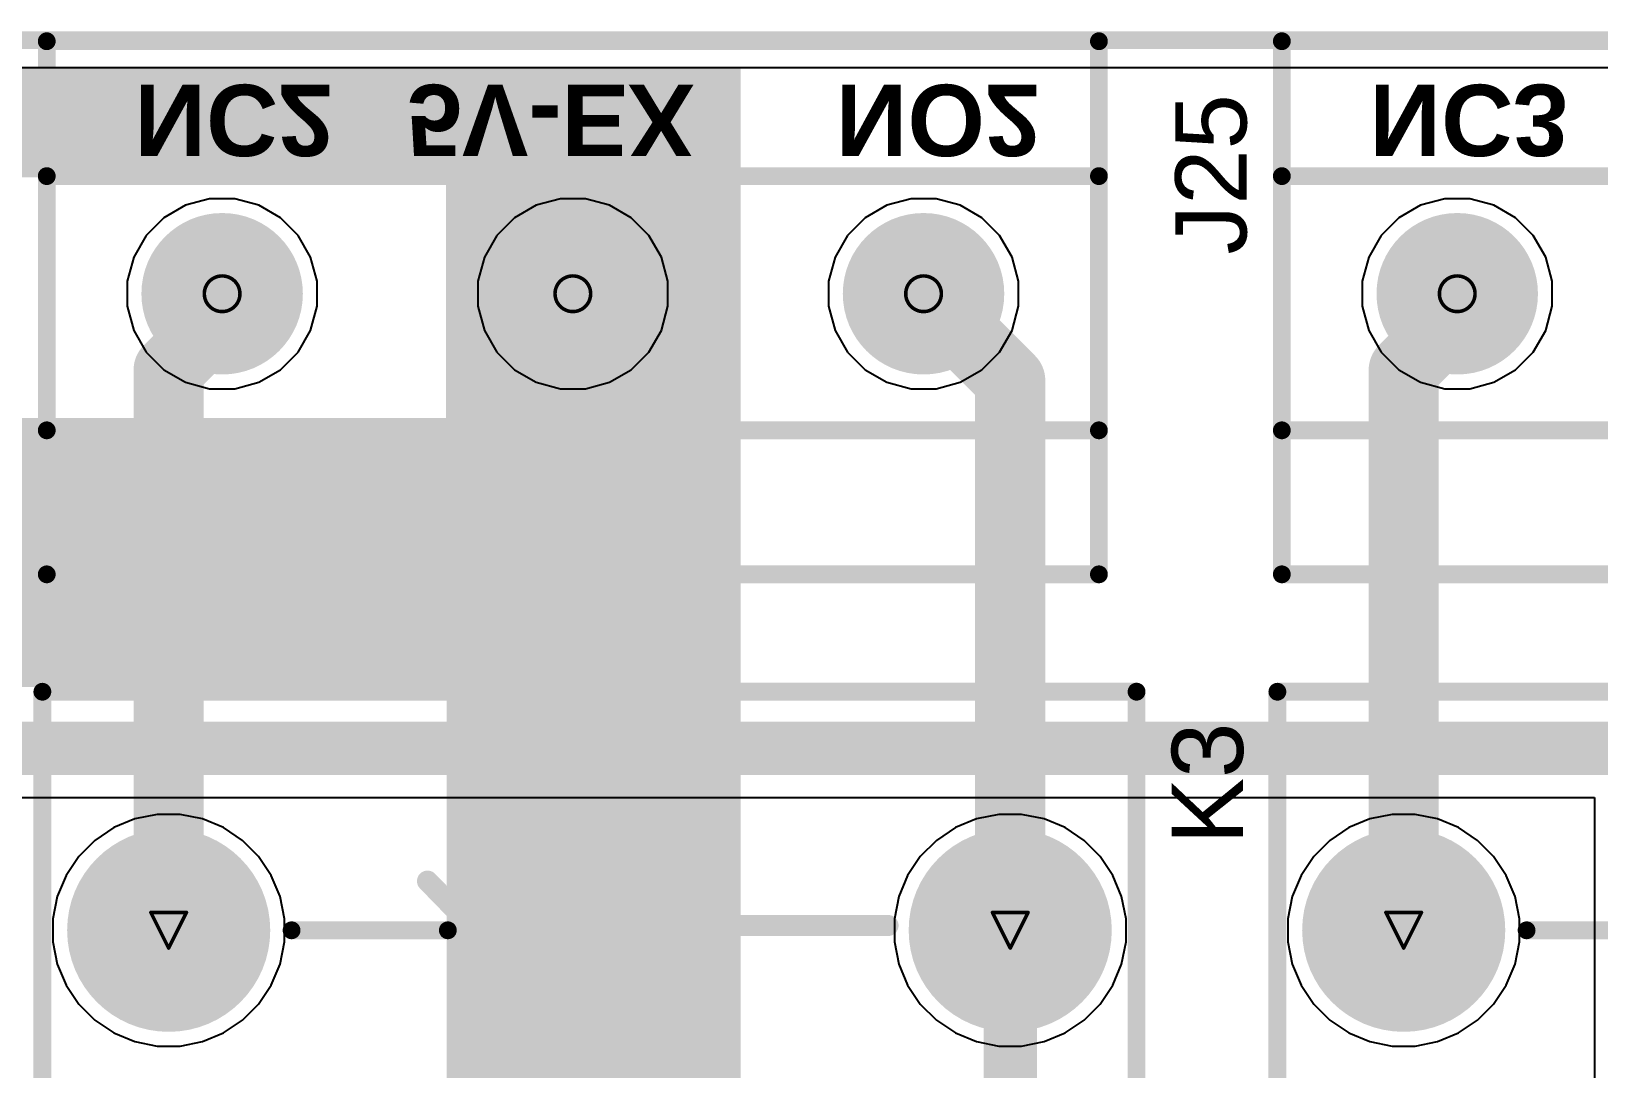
# Model space of a CAD drawing. Header units: inches. Extents: x -7 to 5163, y -3 to 5149.
# Drawn here: x 39.93 to 62.27, y 175.99 to 190.78 of the extents above; entities that cross this region are included whole.
import ezdxf

# ---------------------------------------------------------------- set-up
doc = ezdxf.new("R2010")
doc.units = ezdxf.units.IN
for name, color, linetype in [('Board Outline', 216, 'Continuous'), ('Bottom Layer', 5, 'Continuous'), ('Bottom Overlay', 54, 'Continuous'), ('Bottom Solder', 6, 'Continuous'), ('Drill Drawing', 1, 'Continuous'), ('GND', 76, 'Continuous'), ('Multi-Layer', 9, 'Continuous'), ('Pad Holes', 156, 'Continuous'), ('PWR', 16, 'Continuous'), ('Top Layer', 1, 'Continuous'), ('Top Overlay', 2, 'Continuous'), ('Top Solder', 216, 'Continuous')]:
    doc.layers.add(name, color=color, linetype=linetype)
doc.styles.add('Arial', font='', dxfattribs={"height": 0.2})
doc.styles.add('Arial_Bold', font='', dxfattribs={"height": 0.2})
doc.styles.get('Arial').set_extended_font_data('Arial')
doc.styles.get('Arial_Bold').set_extended_font_data('Arial', bold=True)

# ---------------------------------------------------------------- blocks, each defined once
blk = doc.blocks.new('SRD_05VDC_SL_C_18')
at = {"layer": 'Bottom Layer'}
h = blk.add_hatch(color=5, dxfattribs=at)
edge = h.paths.add_edge_path()
edge.add_arc((-5.1, 6), 1.397, 0, 360)
h = blk.add_hatch(color=5, dxfattribs=at)
edge = h.paths.add_edge_path()
edge.add_arc((7.1, 5.999), 1.397, 0, 360)
h = blk.add_hatch(color=5, dxfattribs=at)
edge = h.paths.add_edge_path()
edge.add_arc((-7.1, 0), 1.397, 0, 360)
h = blk.add_hatch(color=5, dxfattribs=at)
edge = h.paths.add_edge_path()
edge.add_arc((-5.1, -6), 1.397, 0, 360)
h = blk.add_hatch(color=5, dxfattribs=at)
edge = h.paths.add_edge_path()
edge.add_arc((7.1, -5.999), 1.397, 0, 360)
at = {"layer": 'Bottom Solder'}
h = blk.add_hatch(color=6, dxfattribs=at)
edge = h.paths.add_edge_path()
edge.add_arc((-5.1, 6), 1.448, 0, 360)
h = blk.add_hatch(color=6, dxfattribs=at)
edge = h.paths.add_edge_path()
edge.add_arc((7.1, 5.999), 1.448, 0, 360)
h = blk.add_hatch(color=6, dxfattribs=at)
edge = h.paths.add_edge_path()
edge.add_arc((-7.1, 0), 1.448, 0, 360)
h = blk.add_hatch(color=6, dxfattribs=at)
edge = h.paths.add_edge_path()
edge.add_arc((-5.1, -6), 1.448, 0, 360)
h = blk.add_hatch(color=6, dxfattribs=at)
edge = h.paths.add_edge_path()
edge.add_arc((7.1, -5.999), 1.448, 0, 360)
at = {"layer": 'GND'}
h = blk.add_hatch(color=76, dxfattribs=at)
edge = h.paths.add_edge_path()
edge.add_arc((-5.1, 6), 1.397, 0, 360)
h = blk.add_hatch(color=76, dxfattribs=at)
edge = h.paths.add_edge_path()
edge.add_arc((7.1, 5.999), 1.397, 0, 360)
h = blk.add_hatch(color=76, dxfattribs=at)
edge = h.paths.add_edge_path()
edge.add_arc((-7.1, 0), 1.397, 0, 360)
h = blk.add_hatch(color=76, dxfattribs=at)
edge = h.paths.add_edge_path()
edge.add_arc((-5.1, -6), 1.397, 0, 360)
h = blk.add_hatch(color=76, dxfattribs=at)
edge = h.paths.add_edge_path()
edge.add_arc((7.1, -5.999), 1.397, 0, 360)
at = {"layer": 'Multi-Layer'}
h = blk.add_hatch(color=9, dxfattribs=at)
edge = h.paths.add_edge_path()
edge.add_arc((-5.1, 6), 1.397, 0, 360)
h = blk.add_hatch(color=9, dxfattribs=at)
edge = h.paths.add_edge_path()
edge.add_arc((7.1, 5.999), 1.397, 0, 360)
h = blk.add_hatch(color=9, dxfattribs=at)
edge = h.paths.add_edge_path()
edge.add_arc((-7.1, 0), 1.397, 0, 360)
h = blk.add_hatch(color=9, dxfattribs=at)
edge = h.paths.add_edge_path()
edge.add_arc((-5.1, -6), 1.397, 0, 360)
h = blk.add_hatch(color=9, dxfattribs=at)
edge = h.paths.add_edge_path()
edge.add_arc((7.1, -5.999), 1.397, 0, 360)
at = {"layer": 'Pad Holes'}
h = blk.add_hatch(color=7, dxfattribs=at)
edge = h.paths.add_edge_path()
edge.add_arc((-5.1, 6), 0.762, 0, 360)
h = blk.add_hatch(color=7, dxfattribs=at)
edge = h.paths.add_edge_path()
edge.add_arc((7.1, 5.999), 0.762, 0, 360)
h = blk.add_hatch(color=7, dxfattribs=at)
edge = h.paths.add_edge_path()
edge.add_arc((-7.1, 0), 0.762, 0, 360)
h = blk.add_hatch(color=7, dxfattribs=at)
edge = h.paths.add_edge_path()
edge.add_arc((-5.1, -6), 0.762, 0, 360)
h = blk.add_hatch(color=7, dxfattribs=at)
edge = h.paths.add_edge_path()
edge.add_arc((7.1, -5.999), 0.762, 0, 360)
at = {"layer": 'PWR'}
h = blk.add_hatch(color=16, dxfattribs=at)
edge = h.paths.add_edge_path()
edge.add_arc((-5.1, 6), 1.397, 0, 360)
h = blk.add_hatch(color=16, dxfattribs=at)
edge = h.paths.add_edge_path()
edge.add_arc((7.1, 5.999), 1.397, 0, 360)
h = blk.add_hatch(color=16, dxfattribs=at)
edge = h.paths.add_edge_path()
edge.add_arc((-7.1, 0), 1.397, 0, 360)
h = blk.add_hatch(color=16, dxfattribs=at)
edge = h.paths.add_edge_path()
edge.add_arc((-5.1, -6), 1.397, 0, 360)
h = blk.add_hatch(color=16, dxfattribs=at)
edge = h.paths.add_edge_path()
edge.add_arc((7.1, -5.999), 1.397, 0, 360)
at = {"layer": 'Top Layer'}
h = blk.add_hatch(color=1, dxfattribs=at)
edge = h.paths.add_edge_path()
edge.add_arc((-5.1, 6), 1.397, 0, 360)
h = blk.add_hatch(color=1, dxfattribs=at)
edge = h.paths.add_edge_path()
edge.add_arc((7.1, 5.999), 1.397, 0, 360)
h = blk.add_hatch(color=1, dxfattribs=at)
edge = h.paths.add_edge_path()
edge.add_arc((-7.1, 0), 1.397, 0, 360)
h = blk.add_hatch(color=1, dxfattribs=at)
edge = h.paths.add_edge_path()
edge.add_arc((-5.1, -6), 1.397, 0, 360)
h = blk.add_hatch(color=1, dxfattribs=at)
edge = h.paths.add_edge_path()
edge.add_arc((7.1, -5.999), 1.397, 0, 360)
at = {"layer": 'Top Solder'}
h = blk.add_hatch(color=216, dxfattribs=at)
edge = h.paths.add_edge_path()
edge.add_arc((-5.1, 6), 1.448, 0, 360)
h = blk.add_hatch(color=216, dxfattribs=at)
edge = h.paths.add_edge_path()
edge.add_arc((7.1, 5.999), 1.448, 0, 360)
h = blk.add_hatch(color=216, dxfattribs=at)
edge = h.paths.add_edge_path()
edge.add_arc((-7.1, 0), 1.448, 0, 360)
h = blk.add_hatch(color=216, dxfattribs=at)
edge = h.paths.add_edge_path()
edge.add_arc((-5.1, -6), 1.448, 0, 360)
h = blk.add_hatch(color=216, dxfattribs=at)
edge = h.paths.add_edge_path()
edge.add_arc((7.1, -5.999), 1.448, 0, 360)
at = {"layer": 'Top Overlay'}
for points, const_width in [([(-8.699, 7.8), (-8.699, 0.295)], 0.254), ([(-8.699, 7.8), (10.501, 7.8)], 0.254), ([(10.501, 7.8), (10.501, -7.8)], 0.254), ([(-3.31, 6), (-2.292, 6)], 0.3), ([(-2.292, 6), (-2.292, 1.051)], 0.3), ([(7.099, 4.247), (7.099, 2.019)], 0.254), ([(-7.032, 3.727), (1.604, 3.727)], 0.3), ([(-7.032, 3.727), (-7.032, 1.8)], 0.3), ([(1.604, 3.727), (1.604, 0.727)], 0.3), ([(7.801, 2.309), (6.15, 0.701)], 0.3), ([(-3.775, 1), (-3.775, -1)], 0.254), ([(-3.775, 1), (-0.775, 1)], 0.254), ([(-0.775, 1), (-0.775, -1)], 0.254), ([(1.604, 0.727), (1.628, 0.703)], 0.3), ([(1.628, 0.703), (5.644, 0.703)], 0.3), ([(5.644, 0.703), (6.152, 0.703)], 0.3), ([(-8.699, -0.295), (-8.699, -7.8)], 0.254), ([(7.168, -0.312), (7.168, -4.257)], 0.3), ([(-3.775, -1), (-0.775, -1)], 0.254), ([(-2.292, -1.051), (-2.292, -6)], 0.3), ([(-2.292, -6), (-3.31, -6)], 0.3), ([(-8.699, -7.8), (10.501, -7.8)], 0.254)]:
    blk.add_lwpolyline(points, dxfattribs=dict(at, const_width=const_width))
for points, const_width in [([(-8.763, 7.8, 1), (-8.636, 7.8, 1)], 0.127), ([(-8.763, 7.8, 1), (-8.636, 7.8, 1)], 0.127), ([(10.437, 7.8, 1), (10.564, 7.8, 1)], 0.127), ([(10.437, 7.8, 1), (10.564, 7.8, 1)], 0.127), ([(-3.385, 6, 1), (-3.235, 6, 1)], 0.15), ([(-2.367, 6, 1), (-2.217, 6, 1)], 0.15), ([(-2.367, 6, 1), (-2.217, 6, 1)], 0.15), ([(7.036, 4.247, 1), (7.163, 4.247, 1)], 0.127), ([(-7.107, 3.727, 1), (-6.957, 3.727, 1)], 0.15), ([(-7.107, 3.727, 1), (-6.957, 3.727, 1)], 0.15), ([(1.529, 3.727, 1), (1.679, 3.727, 1)], 0.15), ([(1.529, 3.727, 1), (1.679, 3.727, 1)], 0.15), ([(7.726, 2.309, 1), (7.876, 2.309, 1)], 0.15), ([(7.036, 2.019, 1), (7.163, 2.019, 1)], 0.127), ([(-7.107, 1.8, 1), (-6.957, 1.8, 1)], 0.15), ([(-3.838, 1, 1), (-3.711, 1, 1)], 0.127), ([(-3.838, 1, 1), (-3.711, 1, 1)], 0.127), ([(-2.367, 1.051, 1), (-2.217, 1.051, 1)], 0.15), ([(-0.838, 1, 1), (-0.711, 1, 1)], 0.127), ([(-0.838, 1, 1), (-0.711, 1, 1)], 0.127), ([(1.529, 0.727, 1), (1.679, 0.727, 1)], 0.15), ([(1.529, 0.727, 1), (1.679, 0.727, 1)], 0.15), ([(1.553, 0.703, 1), (1.703, 0.703, 1)], 0.15), ([(1.553, 0.703, 1), (1.703, 0.703, 1)], 0.15), ([(5.569, 0.703, 1), (5.719, 0.703, 1)], 0.15), ([(5.569, 0.703, 1), (5.719, 0.703, 1)], 0.15), ([(6.075, 0.701, 1), (6.225, 0.701, 1)], 0.15), ([(6.077, 0.703, 1), (6.227, 0.703, 1)], 0.15), ([(-8.763, 0.295, 1), (-8.636, 0.295, 1)], 0.127), ([(-8.763, -0.295, 1), (-8.636, -0.295, 1)], 0.127), ([(7.093, -0.312, 1), (7.243, -0.312, 1)], 0.15), ([(-3.838, -1, 1), (-3.711, -1, 1)], 0.127), ([(-3.838, -1, 1), (-3.711, -1, 1)], 0.127), ([(-0.838, -1, 1), (-0.711, -1, 1)], 0.127), ([(-0.838, -1, 1), (-0.711, -1, 1)], 0.127), ([(-2.367, -1.051, 1), (-2.217, -1.051, 1)], 0.15), ([(7.093, -4.257, 1), (7.243, -4.257, 1)], 0.15), ([(-3.385, -6, 1), (-3.235, -6, 1)], 0.15), ([(-2.367, -6, 1), (-2.217, -6, 1)], 0.15), ([(-2.367, -6, 1), (-2.217, -6, 1)], 0.15), ([(-8.763, -7.8, 1), (-8.636, -7.8, 1)], 0.127), ([(-8.763, -7.8, 1), (-8.636, -7.8, 1)], 0.127), ([(10.437, -7.8, 1), (10.564, -7.8, 1)], 0.127), ([(10.438, -7.8, 1), (10.565, -7.8, 1)], 0.127)]:
    blk.add_lwpolyline(points, format="xyb", close=True, dxfattribs=dict(at, const_width=const_width))
at = {"layer": 'Top Overlay', "style": 'Arial'}
blk.add_text('1', height=1, dxfattribs=at).set_placement((-7.132, -6.559))
blk = doc.blocks.new('SRD_05VDC_SL_C_24')
at = {"layer": 'Bottom Layer'}
h = blk.add_hatch(color=5, dxfattribs=at)
edge = h.paths.add_edge_path()
edge.add_arc((-5.1, 6), 1.397, 0, 360)
h = blk.add_hatch(color=5, dxfattribs=at)
edge = h.paths.add_edge_path()
edge.add_arc((7.1, 5.999), 1.397, 0, 360)
h = blk.add_hatch(color=5, dxfattribs=at)
edge = h.paths.add_edge_path()
edge.add_arc((-7.1, 0), 1.397, 0, 360)
h = blk.add_hatch(color=5, dxfattribs=at)
edge = h.paths.add_edge_path()
edge.add_arc((-5.1, -6), 1.397, 0, 360)
h = blk.add_hatch(color=5, dxfattribs=at)
edge = h.paths.add_edge_path()
edge.add_arc((7.1, -5.999), 1.397, 0, 360)
at = {"layer": 'Bottom Solder'}
h = blk.add_hatch(color=6, dxfattribs=at)
edge = h.paths.add_edge_path()
edge.add_arc((-5.1, 6), 1.448, 0, 360)
h = blk.add_hatch(color=6, dxfattribs=at)
edge = h.paths.add_edge_path()
edge.add_arc((7.1, 5.999), 1.448, 0, 360)
h = blk.add_hatch(color=6, dxfattribs=at)
edge = h.paths.add_edge_path()
edge.add_arc((-7.1, 0), 1.448, 0, 360)
h = blk.add_hatch(color=6, dxfattribs=at)
edge = h.paths.add_edge_path()
edge.add_arc((-5.1, -6), 1.448, 0, 360)
h = blk.add_hatch(color=6, dxfattribs=at)
edge = h.paths.add_edge_path()
edge.add_arc((7.1, -5.999), 1.448, 0, 360)
at = {"layer": 'GND'}
h = blk.add_hatch(color=76, dxfattribs=at)
edge = h.paths.add_edge_path()
edge.add_arc((-5.1, 6), 1.397, 0, 360)
h = blk.add_hatch(color=76, dxfattribs=at)
edge = h.paths.add_edge_path()
edge.add_arc((7.1, 5.999), 1.397, 0, 360)
h = blk.add_hatch(color=76, dxfattribs=at)
edge = h.paths.add_edge_path()
edge.add_arc((-7.1, 0), 1.397, 0, 360)
h = blk.add_hatch(color=76, dxfattribs=at)
edge = h.paths.add_edge_path()
edge.add_arc((-5.1, -6), 1.397, 0, 360)
h = blk.add_hatch(color=76, dxfattribs=at)
edge = h.paths.add_edge_path()
edge.add_arc((7.1, -5.999), 1.397, 0, 360)
at = {"layer": 'Multi-Layer'}
h = blk.add_hatch(color=9, dxfattribs=at)
edge = h.paths.add_edge_path()
edge.add_arc((-5.1, 6), 1.397, 0, 360)
h = blk.add_hatch(color=9, dxfattribs=at)
edge = h.paths.add_edge_path()
edge.add_arc((7.1, 5.999), 1.397, 0, 360)
h = blk.add_hatch(color=9, dxfattribs=at)
edge = h.paths.add_edge_path()
edge.add_arc((-7.1, 0), 1.397, 0, 360)
h = blk.add_hatch(color=9, dxfattribs=at)
edge = h.paths.add_edge_path()
edge.add_arc((-5.1, -6), 1.397, 0, 360)
h = blk.add_hatch(color=9, dxfattribs=at)
edge = h.paths.add_edge_path()
edge.add_arc((7.1, -5.999), 1.397, 0, 360)
at = {"layer": 'Pad Holes'}
h = blk.add_hatch(color=7, dxfattribs=at)
edge = h.paths.add_edge_path()
edge.add_arc((-5.1, 6), 0.762, 0, 360)
h = blk.add_hatch(color=7, dxfattribs=at)
edge = h.paths.add_edge_path()
edge.add_arc((7.1, 5.999), 0.762, 0, 360)
h = blk.add_hatch(color=7, dxfattribs=at)
edge = h.paths.add_edge_path()
edge.add_arc((-7.1, 0), 0.762, 0, 360)
h = blk.add_hatch(color=7, dxfattribs=at)
edge = h.paths.add_edge_path()
edge.add_arc((-5.1, -6), 0.762, 0, 360)
h = blk.add_hatch(color=7, dxfattribs=at)
edge = h.paths.add_edge_path()
edge.add_arc((7.1, -5.999), 0.762, 0, 360)
at = {"layer": 'PWR'}
h = blk.add_hatch(color=16, dxfattribs=at)
edge = h.paths.add_edge_path()
edge.add_arc((-5.1, 6), 1.397, 0, 360)
h = blk.add_hatch(color=16, dxfattribs=at)
edge = h.paths.add_edge_path()
edge.add_arc((7.1, 5.999), 1.397, 0, 360)
h = blk.add_hatch(color=16, dxfattribs=at)
edge = h.paths.add_edge_path()
edge.add_arc((-7.1, 0), 1.397, 0, 360)
h = blk.add_hatch(color=16, dxfattribs=at)
edge = h.paths.add_edge_path()
edge.add_arc((-5.1, -6), 1.397, 0, 360)
h = blk.add_hatch(color=16, dxfattribs=at)
edge = h.paths.add_edge_path()
edge.add_arc((7.1, -5.999), 1.397, 0, 360)
at = {"layer": 'Top Layer'}
h = blk.add_hatch(color=1, dxfattribs=at)
edge = h.paths.add_edge_path()
edge.add_arc((-5.1, 6), 1.397, 0, 360)
h = blk.add_hatch(color=1, dxfattribs=at)
edge = h.paths.add_edge_path()
edge.add_arc((7.1, 5.999), 1.397, 0, 360)
h = blk.add_hatch(color=1, dxfattribs=at)
edge = h.paths.add_edge_path()
edge.add_arc((-7.1, 0), 1.397, 0, 360)
h = blk.add_hatch(color=1, dxfattribs=at)
edge = h.paths.add_edge_path()
edge.add_arc((-5.1, -6), 1.397, 0, 360)
h = blk.add_hatch(color=1, dxfattribs=at)
edge = h.paths.add_edge_path()
edge.add_arc((7.1, -5.999), 1.397, 0, 360)
at = {"layer": 'Top Solder'}
h = blk.add_hatch(color=216, dxfattribs=at)
edge = h.paths.add_edge_path()
edge.add_arc((-5.1, 6), 1.448, 0, 360)
h = blk.add_hatch(color=216, dxfattribs=at)
edge = h.paths.add_edge_path()
edge.add_arc((7.1, 5.999), 1.448, 0, 360)
h = blk.add_hatch(color=216, dxfattribs=at)
edge = h.paths.add_edge_path()
edge.add_arc((-7.1, 0), 1.448, 0, 360)
h = blk.add_hatch(color=216, dxfattribs=at)
edge = h.paths.add_edge_path()
edge.add_arc((-5.1, -6), 1.448, 0, 360)
h = blk.add_hatch(color=216, dxfattribs=at)
edge = h.paths.add_edge_path()
edge.add_arc((7.1, -5.999), 1.448, 0, 360)
at = {"layer": 'Top Overlay'}
for points, const_width in [([(-8.699, 7.8), (-8.699, 0.295)], 0.254), ([(-8.699, 7.8), (10.501, 7.8)], 0.254), ([(10.501, 7.8), (10.501, -7.8)], 0.254), ([(-3.31, 6), (-2.292, 6)], 0.3), ([(-2.292, 6), (-2.292, 1.051)], 0.3), ([(7.099, 4.247), (7.099, 2.019)], 0.254), ([(-7.032, 3.727), (1.604, 3.727)], 0.3), ([(-7.032, 3.727), (-7.032, 1.8)], 0.3), ([(1.604, 3.727), (1.604, 0.727)], 0.3), ([(7.801, 2.309), (6.15, 0.701)], 0.3), ([(-3.775, 1), (-3.775, -1)], 0.254), ([(-3.775, 1), (-0.775, 1)], 0.254), ([(-0.775, 1), (-0.775, -1)], 0.254), ([(1.604, 0.727), (1.628, 0.703)], 0.3), ([(1.628, 0.703), (5.644, 0.703)], 0.3), ([(5.644, 0.703), (6.152, 0.703)], 0.3), ([(-8.699, -0.295), (-8.699, -7.8)], 0.254), ([(7.168, -0.312), (7.168, -4.257)], 0.3), ([(-3.775, -1), (-0.775, -1)], 0.254), ([(-2.292, -1.051), (-2.292, -6)], 0.3), ([(-2.292, -6), (-3.31, -6)], 0.3), ([(-8.699, -7.8), (10.501, -7.8)], 0.254)]:
    blk.add_lwpolyline(points, dxfattribs=dict(at, const_width=const_width))
for points, const_width in [([(-8.763, 7.8, 1), (-8.636, 7.8, 1)], 0.127), ([(-8.763, 7.8, 1), (-8.636, 7.8, 1)], 0.127), ([(10.437, 7.8, 1), (10.564, 7.8, 1)], 0.127), ([(10.437, 7.8, 1), (10.564, 7.8, 1)], 0.127), ([(-3.385, 6, 1), (-3.235, 6, 1)], 0.15), ([(-2.367, 6, 1), (-2.217, 6, 1)], 0.15), ([(-2.367, 6, 1), (-2.217, 6, 1)], 0.15), ([(7.036, 4.247, 1), (7.163, 4.247, 1)], 0.127), ([(-7.107, 3.727, 1), (-6.957, 3.727, 1)], 0.15), ([(-7.107, 3.727, 1), (-6.957, 3.727, 1)], 0.15), ([(1.529, 3.727, 1), (1.679, 3.727, 1)], 0.15), ([(1.529, 3.727, 1), (1.679, 3.727, 1)], 0.15), ([(7.726, 2.309, 1), (7.876, 2.309, 1)], 0.15), ([(7.036, 2.019, 1), (7.163, 2.019, 1)], 0.127), ([(-7.107, 1.8, 1), (-6.957, 1.8, 1)], 0.15), ([(-3.838, 1, 1), (-3.711, 1, 1)], 0.127), ([(-3.838, 1, 1), (-3.711, 1, 1)], 0.127), ([(-2.367, 1.051, 1), (-2.217, 1.051, 1)], 0.15), ([(-0.838, 1, 1), (-0.711, 1, 1)], 0.127), ([(-0.838, 1, 1), (-0.711, 1, 1)], 0.127), ([(1.529, 0.727, 1), (1.679, 0.727, 1)], 0.15), ([(1.529, 0.727, 1), (1.679, 0.727, 1)], 0.15), ([(1.553, 0.703, 1), (1.703, 0.703, 1)], 0.15), ([(1.553, 0.703, 1), (1.703, 0.703, 1)], 0.15), ([(5.569, 0.703, 1), (5.719, 0.703, 1)], 0.15), ([(5.569, 0.703, 1), (5.719, 0.703, 1)], 0.15), ([(6.075, 0.701, 1), (6.225, 0.701, 1)], 0.15), ([(6.077, 0.703, 1), (6.227, 0.703, 1)], 0.15), ([(-8.763, 0.295, 1), (-8.636, 0.295, 1)], 0.127), ([(-8.763, -0.295, 1), (-8.636, -0.295, 1)], 0.127), ([(7.093, -0.312, 1), (7.243, -0.312, 1)], 0.15), ([(-3.838, -1, 1), (-3.711, -1, 1)], 0.127), ([(-3.838, -1, 1), (-3.711, -1, 1)], 0.127), ([(-0.838, -1, 1), (-0.711, -1, 1)], 0.127), ([(-0.838, -1, 1), (-0.711, -1, 1)], 0.127), ([(-2.367, -1.051, 1), (-2.217, -1.051, 1)], 0.15), ([(7.093, -4.257, 1), (7.243, -4.257, 1)], 0.15), ([(-3.385, -6, 1), (-3.235, -6, 1)], 0.15), ([(-2.367, -6, 1), (-2.217, -6, 1)], 0.15), ([(-2.367, -6, 1), (-2.217, -6, 1)], 0.15), ([(-8.763, -7.8, 1), (-8.636, -7.8, 1)], 0.127), ([(-8.763, -7.8, 1), (-8.636, -7.8, 1)], 0.127), ([(10.437, -7.8, 1), (10.564, -7.8, 1)], 0.127), ([(10.438, -7.8, 1), (10.565, -7.8, 1)], 0.127)]:
    blk.add_lwpolyline(points, format="xyb", close=True, dxfattribs=dict(at, const_width=const_width))
at = {"layer": 'Top Overlay', "style": 'Arial'}
blk.add_text('1', height=1, dxfattribs=at).set_placement((-7.132, -6.559))
blk = doc.blocks.new('XY301V_A_5_0_3P_49')
at = {"layer": 'Bottom Layer'}
h = blk.add_hatch(color=5, dxfattribs=at)
edge = h.paths.add_edge_path()
edge.add_arc((-5, 0), 1.1, 0, 360)
h = blk.add_hatch(color=5, dxfattribs=at)
edge = h.paths.add_edge_path()
edge.add_arc((0, 0), 1.1, 0, 360)
h = blk.add_hatch(color=5, dxfattribs=at)
edge = h.paths.add_edge_path()
edge.add_arc((5, 0), 1.1, 0, 360)
at = {"layer": 'Bottom Solder'}
h = blk.add_hatch(color=6, dxfattribs=at)
edge = h.paths.add_edge_path()
edge.add_arc((-5, 0), 1.151, 0, 360)
h = blk.add_hatch(color=6, dxfattribs=at)
edge = h.paths.add_edge_path()
edge.add_arc((0, 0), 1.151, 0, 360)
h = blk.add_hatch(color=6, dxfattribs=at)
edge = h.paths.add_edge_path()
edge.add_arc((5, 0), 1.151, 0, 360)
at = {"layer": 'GND'}
h = blk.add_hatch(color=76, dxfattribs=at)
edge = h.paths.add_edge_path()
edge.add_arc((-5, 0), 1.1, 0, 360)
h = blk.add_hatch(color=76, dxfattribs=at)
edge = h.paths.add_edge_path()
edge.add_arc((0, 0), 1.1, 0, 360)
h = blk.add_hatch(color=76, dxfattribs=at)
edge = h.paths.add_edge_path()
edge.add_arc((5, 0), 1.1, 0, 360)
at = {"layer": 'Multi-Layer'}
h = blk.add_hatch(color=9, dxfattribs=at)
edge = h.paths.add_edge_path()
edge.add_arc((-5, 0), 1.1, 0, 360)
h = blk.add_hatch(color=9, dxfattribs=at)
edge = h.paths.add_edge_path()
edge.add_arc((0, 0), 1.1, 0, 360)
h = blk.add_hatch(color=9, dxfattribs=at)
edge = h.paths.add_edge_path()
edge.add_arc((5, 0), 1.1, 0, 360)
at = {"layer": 'Pad Holes'}
h = blk.add_hatch(color=7, dxfattribs=at)
edge = h.paths.add_edge_path()
edge.add_arc((-5, 0), 0.6, 0, 360)
h = blk.add_hatch(color=7, dxfattribs=at)
edge = h.paths.add_edge_path()
edge.add_arc((0, 0), 0.6, 0, 360)
h = blk.add_hatch(color=7, dxfattribs=at)
edge = h.paths.add_edge_path()
edge.add_arc((5, 0), 0.6, 0, 360)
at = {"layer": 'PWR'}
h = blk.add_hatch(color=16, dxfattribs=at)
edge = h.paths.add_edge_path()
edge.add_arc((-5, 0), 1.1, 0, 360)
h = blk.add_hatch(color=16, dxfattribs=at)
edge = h.paths.add_edge_path()
edge.add_arc((0, 0), 1.1, 0, 360)
h = blk.add_hatch(color=16, dxfattribs=at)
edge = h.paths.add_edge_path()
edge.add_arc((5, 0), 1.1, 0, 360)
at = {"layer": 'Top Layer'}
h = blk.add_hatch(color=1, dxfattribs=at)
edge = h.paths.add_edge_path()
edge.add_arc((-5, 0), 1.1, 0, 360)
h = blk.add_hatch(color=1, dxfattribs=at)
edge = h.paths.add_edge_path()
edge.add_arc((0, 0), 1.1, 0, 360)
h = blk.add_hatch(color=1, dxfattribs=at)
edge = h.paths.add_edge_path()
edge.add_arc((5, 0), 1.1, 0, 360)
at = {"layer": 'Top Solder'}
h = blk.add_hatch(color=216, dxfattribs=at)
edge = h.paths.add_edge_path()
edge.add_arc((-5, 0), 1.151, 0, 360)
h = blk.add_hatch(color=216, dxfattribs=at)
edge = h.paths.add_edge_path()
edge.add_arc((0, 0), 1.151, 0, 360)
h = blk.add_hatch(color=216, dxfattribs=at)
edge = h.paths.add_edge_path()
edge.add_arc((5, 0), 1.151, 0, 360)
at = {"layer": 'Top Overlay', "const_width": 0.254}
for points in [[(-7.5, -4), (-7.5, 3.6)], [(-7.5, 3.6), (7.5, 3.6)], [(7.5, -4), (7.5, 3.6)], [(-7.5, 1.677), (7.5, 1.677)], [(-7.5, -1.947), (7.5, -1.947)], [(-7.5, -4), (7.5, -4)]]:
    blk.add_lwpolyline(points, dxfattribs=at)
at = {"layer": 'Top Overlay', "const_width": 0.127}
for points in [[(-7.564, 3.6, 1), (-7.437, 3.6, 1)], [(-7.564, 3.6, 1), (-7.437, 3.6, 1)], [(7.437, 3.6, 1), (7.564, 3.6, 1)], [(7.437, 3.6, 1), (7.564, 3.6, 1)], [(-7.564, 1.677, 1), (-7.437, 1.677, 1)], [(7.437, 1.677, 1), (7.564, 1.677, 1)], [(-7.564, -1.947, 1), (-7.437, -1.947, 1)], [(7.437, -1.947, 1), (7.564, -1.947, 1)], [(-7.564, -4, 1), (-7.437, -4, 1)], [(-7.564, -4, 1), (-7.437, -4, 1)], [(7.437, -4, 1), (7.564, -4, 1)], [(7.437, -4, 1), (7.564, -4, 1)]]:
    blk.add_lwpolyline(points, format="xyb", close=True, dxfattribs=at)
blk = doc.blocks.new('XY301V_A_5_0_3P_51')
at = {"layer": 'Bottom Layer'}
h = blk.add_hatch(color=5, dxfattribs=at)
edge = h.paths.add_edge_path()
edge.add_arc((-5, 0), 1.1, 0, 360)
h = blk.add_hatch(color=5, dxfattribs=at)
edge = h.paths.add_edge_path()
edge.add_arc((0, 0), 1.1, 0, 360)
h = blk.add_hatch(color=5, dxfattribs=at)
edge = h.paths.add_edge_path()
edge.add_arc((5, 0), 1.1, 0, 360)
at = {"layer": 'Bottom Solder'}
h = blk.add_hatch(color=6, dxfattribs=at)
edge = h.paths.add_edge_path()
edge.add_arc((-5, 0), 1.151, 0, 360)
h = blk.add_hatch(color=6, dxfattribs=at)
edge = h.paths.add_edge_path()
edge.add_arc((0, 0), 1.151, 0, 360)
h = blk.add_hatch(color=6, dxfattribs=at)
edge = h.paths.add_edge_path()
edge.add_arc((5, 0), 1.151, 0, 360)
at = {"layer": 'GND'}
h = blk.add_hatch(color=76, dxfattribs=at)
edge = h.paths.add_edge_path()
edge.add_arc((-5, 0), 1.1, 0, 360)
h = blk.add_hatch(color=76, dxfattribs=at)
edge = h.paths.add_edge_path()
edge.add_arc((0, 0), 1.1, 0, 360)
h = blk.add_hatch(color=76, dxfattribs=at)
edge = h.paths.add_edge_path()
edge.add_arc((5, 0), 1.1, 0, 360)
at = {"layer": 'Multi-Layer'}
h = blk.add_hatch(color=9, dxfattribs=at)
edge = h.paths.add_edge_path()
edge.add_arc((-5, 0), 1.1, 0, 360)
h = blk.add_hatch(color=9, dxfattribs=at)
edge = h.paths.add_edge_path()
edge.add_arc((0, 0), 1.1, 0, 360)
h = blk.add_hatch(color=9, dxfattribs=at)
edge = h.paths.add_edge_path()
edge.add_arc((5, 0), 1.1, 0, 360)
at = {"layer": 'Pad Holes'}
h = blk.add_hatch(color=7, dxfattribs=at)
edge = h.paths.add_edge_path()
edge.add_arc((-5, 0), 0.6, 0, 360)
h = blk.add_hatch(color=7, dxfattribs=at)
edge = h.paths.add_edge_path()
edge.add_arc((0, 0), 0.6, 0, 360)
h = blk.add_hatch(color=7, dxfattribs=at)
edge = h.paths.add_edge_path()
edge.add_arc((5, 0), 0.6, 0, 360)
at = {"layer": 'PWR'}
h = blk.add_hatch(color=16, dxfattribs=at)
edge = h.paths.add_edge_path()
edge.add_arc((-5, 0), 1.1, 0, 360)
h = blk.add_hatch(color=16, dxfattribs=at)
edge = h.paths.add_edge_path()
edge.add_arc((0, 0), 1.1, 0, 360)
h = blk.add_hatch(color=16, dxfattribs=at)
edge = h.paths.add_edge_path()
edge.add_arc((5, 0), 1.1, 0, 360)
at = {"layer": 'Top Layer'}
h = blk.add_hatch(color=1, dxfattribs=at)
edge = h.paths.add_edge_path()
edge.add_arc((-5, 0), 1.1, 0, 360)
h = blk.add_hatch(color=1, dxfattribs=at)
edge = h.paths.add_edge_path()
edge.add_arc((0, 0), 1.1, 0, 360)
h = blk.add_hatch(color=1, dxfattribs=at)
edge = h.paths.add_edge_path()
edge.add_arc((5, 0), 1.1, 0, 360)
at = {"layer": 'Top Solder'}
h = blk.add_hatch(color=216, dxfattribs=at)
edge = h.paths.add_edge_path()
edge.add_arc((-5, 0), 1.151, 0, 360)
h = blk.add_hatch(color=216, dxfattribs=at)
edge = h.paths.add_edge_path()
edge.add_arc((0, 0), 1.151, 0, 360)
h = blk.add_hatch(color=216, dxfattribs=at)
edge = h.paths.add_edge_path()
edge.add_arc((5, 0), 1.151, 0, 360)
at = {"layer": 'Top Overlay', "const_width": 0.254}
for points in [[(-7.5, -4), (-7.5, 3.6)], [(-7.5, 3.6), (7.5, 3.6)], [(7.5, -4), (7.5, 3.6)], [(-7.5, 1.677), (7.5, 1.677)], [(-7.5, -1.947), (7.5, -1.947)], [(-7.5, -4), (7.5, -4)]]:
    blk.add_lwpolyline(points, dxfattribs=at)
at = {"layer": 'Top Overlay', "const_width": 0.127}
for points in [[(-7.564, 3.6, 1), (-7.437, 3.6, 1)], [(-7.564, 3.6, 1), (-7.437, 3.6, 1)], [(7.437, 3.6, 1), (7.564, 3.6, 1)], [(7.437, 3.6, 1), (7.564, 3.6, 1)], [(-7.564, 1.677, 1), (-7.437, 1.677, 1)], [(7.437, 1.677, 1), (7.564, 1.677, 1)], [(-7.564, -1.947, 1), (-7.437, -1.947, 1)], [(7.437, -1.947, 1), (7.564, -1.947, 1)], [(-7.564, -4, 1), (-7.437, -4, 1)], [(-7.564, -4, 1), (-7.437, -4, 1)], [(7.437, -4, 1), (7.564, -4, 1)], [(7.437, -4, 1), (7.564, -4, 1)]]:
    blk.add_lwpolyline(points, format="xyb", close=True, dxfattribs=at)

msp = doc.modelspace()

# ---------------------------------------------------------------- hatches: boundary and pattern name
at = {"layer": 'Bottom Layer'}
for points in [[(28.194, 188.697), (50.028, 188.697), (50.028, 190.17), (28.194, 190.17)], [(45.838, 181.432), (50.028, 181.432), (50.028, 190.17), (45.838, 190.17)], [(28.194, 181.432), (50.028, 181.432), (50.028, 185.268), (28.194, 185.268)]]:
    msp.add_hatch(color=5, dxfattribs=at).paths.add_polyline_path(points)
at = {"layer": 'Top Layer'}
for points in [[(28.205, 189.052), (50.038, 189.052), (50.038, 190.263), (28.205, 190.263)], [(45.849, 159.893), (50.038, 159.893), (50.038, 190.263), (45.849, 190.263)]]:
    msp.add_hatch(color=1, dxfattribs=at).paths.add_polyline_path(points)

# ---------------------------------------------------------------- linework, layer by layer
at = {"layer": 'Board Outline', "const_width": 0.254}
msp.add_lwpolyline([(1.627, 190.652), (74.598, 190.652)], dxfattribs=at)
at = {"layer": 'Bottom Layer'}
for p, q in [((21.971, 179.857), (62.211, 179.857)), ((62.211, 179.857), (62.211, 169.803))]:
    msp.add_line(p, q, dxfattribs=at)
at = {"layer": 'Bottom Layer', "const_width": 0.762}
for points in [[(33.81, 180.558), (68.897, 180.558)], [(53.882, 172.727), (53.882, 177.964)]]:
    msp.add_lwpolyline(points, dxfattribs=at)
at = {"layer": 'Bottom Layer', "const_width": 0.381}
msp.add_lwpolyline([(53.692, 177.964, 1), (54.073, 177.964, 1)], format="xyb", close=True, dxfattribs=at)
at = {"layer": 'Drill Drawing'}
for points, const_width in [([(42.9, 187.038, 1), (42.392, 187.038, 1)], 0.0508), ([(47.9, 187.038, 1), (47.392, 187.038, 1)], 0.0508), ([(52.9, 187.038, 1), (52.392, 187.038, 1)], 0.0508), ([(60.509, 187.038, 1), (60.001, 187.038, 1)], 0.0508), ([(42.38, 187.038, 1), (42.405, 187.038, 1)], 0.0254), ([(42.888, 187.038, 1), (42.913, 187.038, 1)], 0.0254), ([(47.38, 187.038, 1), (47.405, 187.038, 1)], 0.0254), ([(47.888, 187.038, 1), (47.913, 187.038, 1)], 0.0254), ([(52.38, 187.038, 1), (52.405, 187.038, 1)], 0.0254), ([(52.888, 187.038, 1), (52.913, 187.038, 1)], 0.0254), ([(59.988, 187.038, 1), (60.013, 187.038, 1)], 0.0254), ([(60.496, 187.038, 1), (60.521, 187.038, 1)], 0.0254), ([(41.617, 178.218, 1), (41.642, 178.218, 1)], 0.0254), ([(41.617, 178.218, 1), (41.642, 178.218, 1)], 0.0254), ([(42.125, 178.218, 1), (42.15, 178.218, 1)], 0.0254), ([(42.125, 178.218, 1), (42.15, 178.218, 1)], 0.0254), ([(53.616, 178.218, 1), (53.641, 178.218, 1)], 0.0254), ([(53.616, 178.218, 1), (53.641, 178.218, 1)], 0.0254), ([(54.124, 178.218, 1), (54.149, 178.218, 1)], 0.0254), ([(54.124, 178.218, 1), (54.149, 178.218, 1)], 0.0254), ([(59.225, 178.218, 1), (59.25, 178.218, 1)], 0.0254), ([(59.225, 178.218, 1), (59.25, 178.218, 1)], 0.0254), ([(59.733, 178.218, 1), (59.758, 178.218, 1)], 0.0254), ([(59.733, 178.218, 1), (59.758, 178.218, 1)], 0.0254), ([(41.871, 177.71, 1), (41.896, 177.71, 1)], 0.0254), ([(41.871, 177.71, 1), (41.896, 177.71, 1)], 0.0254), ([(53.87, 177.71, 1), (53.895, 177.71, 1)], 0.0254), ([(53.87, 177.71, 1), (53.895, 177.71, 1)], 0.0254), ([(59.479, 177.71, 1), (59.504, 177.71, 1)], 0.0254), ([(59.479, 177.71, 1), (59.504, 177.71, 1)], 0.0254)]:
    msp.add_lwpolyline(points, format="xyb", close=True, dxfattribs=dict(at, const_width=const_width))
at = {"layer": 'Drill Drawing', "const_width": 0.0508}
for points in [[(41.629, 178.218), (42.137, 178.218)], [(41.629, 178.218), (41.883, 177.71)], [(41.883, 177.71), (42.137, 178.218)], [(53.628, 178.218), (54.136, 178.218)], [(53.628, 178.218), (53.882, 177.71)], [(53.882, 177.71), (54.136, 178.218)], [(59.238, 178.218), (59.746, 178.218)], [(59.238, 178.218), (59.492, 177.71)], [(59.492, 177.71), (59.746, 178.218)]]:
    msp.add_lwpolyline(points, dxfattribs=at)
at = {"layer": 'GND'}
for p, q in [((9.807, 190.263), (74.595, 190.263)), ((42.468, 188.392), (42.124, 188.3)), ((42.825, 188.392), (42.468, 188.392)), ((43.169, 188.3), (42.825, 188.392)), ((47.468, 188.392), (47.124, 188.3)), ((47.825, 188.392), (47.468, 188.392)), ((48.169, 188.3), (47.825, 188.392)), ((52.468, 188.392), (52.124, 188.3)), ((52.825, 188.392), (52.468, 188.392)), ((53.169, 188.3), (52.825, 188.392)), ((60.076, 188.392), (59.732, 188.3)), ((60.433, 188.392), (60.076, 188.392)), ((60.777, 188.3), (60.433, 188.392)), ((42.124, 188.3), (41.815, 188.122)), ((43.478, 188.122), (43.169, 188.3)), ((47.124, 188.3), (46.815, 188.122)), ((48.478, 188.122), (48.169, 188.3)), ((52.124, 188.3), (51.815, 188.122)), ((53.478, 188.122), (53.169, 188.3)), ((59.732, 188.3), (59.423, 188.122)), ((61.086, 188.122), (60.777, 188.3)), ((41.815, 188.122), (41.563, 187.869)), ((43.73, 187.869), (43.478, 188.122)), ((46.815, 188.122), (46.563, 187.869)), ((48.73, 187.869), (48.478, 188.122)), ((51.815, 188.122), (51.563, 187.869)), ((53.73, 187.869), (53.478, 188.122)), ((59.423, 188.122), (59.171, 187.869)), ((61.338, 187.869), (61.086, 188.122)), ((41.563, 187.869), (41.385, 187.561)), ((43.908, 187.561), (43.73, 187.869)), ((46.563, 187.869), (46.385, 187.561)), ((48.908, 187.561), (48.73, 187.869)), ((51.563, 187.869), (51.385, 187.561)), ((53.908, 187.561), (53.73, 187.869)), ((59.171, 187.869), (58.993, 187.561)), ((61.516, 187.561), (61.338, 187.869)), ((41.385, 187.561), (41.292, 187.216)), ((44, 187.216), (43.908, 187.561)), ((46.385, 187.561), (46.292, 187.216)), ((49, 187.216), (48.908, 187.561)), ((51.385, 187.561), (51.292, 187.216)), ((54, 187.216), (53.908, 187.561)), ((58.993, 187.561), (58.901, 187.216)), ((61.609, 187.216), (61.516, 187.561)), ((41.292, 187.216), (41.292, 186.86)), ((44, 186.86), (44, 187.216)), ((46.292, 187.216), (46.292, 186.86)), ((49, 186.86), (49, 187.216)), ((51.292, 187.216), (51.292, 186.86)), ((54, 186.86), (54, 187.216)), ((58.901, 187.216), (58.901, 186.86)), ((61.609, 186.86), (61.609, 187.216)), ((41.292, 186.86), (41.385, 186.515)), ((43.908, 186.515), (44, 186.86)), ((46.292, 186.86), (46.385, 186.515)), ((48.908, 186.515), (49, 186.86)), ((51.292, 186.86), (51.385, 186.515)), ((53.908, 186.515), (54, 186.86)), ((58.901, 186.86), (58.993, 186.515)), ((61.516, 186.515), (61.609, 186.86)), ((41.385, 186.515), (41.563, 186.207)), ((43.73, 186.207), (43.908, 186.515)), ((46.385, 186.515), (46.563, 186.207)), ((48.73, 186.207), (48.908, 186.515)), ((51.385, 186.515), (51.563, 186.207)), ((53.73, 186.207), (53.908, 186.515)), ((58.993, 186.515), (59.171, 186.207)), ((61.338, 186.207), (61.516, 186.515)), ((41.563, 186.207), (41.815, 185.955)), ((43.478, 185.955), (43.73, 186.207)), ((46.563, 186.207), (46.815, 185.955)), ((48.478, 185.955), (48.73, 186.207)), ((51.563, 186.207), (51.815, 185.955)), ((53.478, 185.955), (53.73, 186.207)), ((59.171, 186.207), (59.423, 185.955)), ((61.086, 185.955), (61.338, 186.207)), ((41.815, 185.955), (42.124, 185.776)), ((43.169, 185.776), (43.478, 185.955)), ((46.815, 185.955), (47.124, 185.776)), ((48.169, 185.776), (48.478, 185.955)), ((51.815, 185.955), (52.124, 185.776)), ((53.169, 185.776), (53.478, 185.955)), ((59.423, 185.955), (59.732, 185.776)), ((60.777, 185.776), (61.086, 185.955)), ((42.124, 185.776), (42.468, 185.684)), ((42.825, 185.684), (43.169, 185.776)), ((47.124, 185.776), (47.468, 185.684)), ((47.825, 185.684), (48.169, 185.776)), ((52.124, 185.776), (52.468, 185.684)), ((52.825, 185.684), (53.169, 185.776)), ((59.732, 185.776), (60.076, 185.684)), ((60.433, 185.684), (60.777, 185.776)), ((42.468, 185.684), (42.825, 185.684)), ((47.468, 185.684), (47.825, 185.684)), ((52.468, 185.684), (52.825, 185.684)), ((60.076, 185.684), (60.433, 185.684)), ((41.402, 179.551), (41.101, 179.427)), ((41.721, 179.615), (41.402, 179.551)), ((42.046, 179.615), (41.721, 179.615)), ((42.365, 179.551), (42.046, 179.615)), ((42.665, 179.427), (42.365, 179.551)), ((53.401, 179.551), (53.1, 179.427)), ((53.72, 179.615), (53.401, 179.551)), ((54.045, 179.615), (53.72, 179.615)), ((54.364, 179.551), (54.045, 179.615)), ((54.664, 179.427), (54.364, 179.551)), ((59.01, 179.551), (58.71, 179.427)), ((59.329, 179.615), (59.01, 179.551)), ((59.654, 179.615), (59.329, 179.615)), ((59.973, 179.551), (59.654, 179.615)), ((60.274, 179.427), (59.973, 179.551)), ((40.831, 179.246), (40.601, 179.016)), ((41.101, 179.427), (40.831, 179.246)), ((42.936, 179.246), (42.665, 179.427)), ((43.166, 179.016), (42.936, 179.246)), ((52.83, 179.246), (52.6, 179.016)), ((53.1, 179.427), (52.83, 179.246)), ((54.935, 179.246), (54.664, 179.427)), ((55.165, 179.016), (54.935, 179.246)), ((58.439, 179.246), (58.209, 179.016)), ((58.71, 179.427), (58.439, 179.246)), ((60.544, 179.246), (60.274, 179.427)), ((60.774, 179.016), (60.544, 179.246)), ((40.601, 179.016), (40.42, 178.746)), ((43.346, 178.746), (43.166, 179.016)), ((52.6, 179.016), (52.419, 178.746)), ((55.345, 178.746), (55.165, 179.016)), ((58.209, 179.016), (58.029, 178.746)), ((60.955, 178.746), (60.774, 179.016)), ((40.42, 178.746), (40.296, 178.445)), ((43.471, 178.445), (43.346, 178.746)), ((52.419, 178.746), (52.295, 178.445)), ((55.47, 178.445), (55.345, 178.746)), ((58.029, 178.746), (57.904, 178.445)), ((61.079, 178.445), (60.955, 178.746)), ((40.296, 178.445), (40.232, 178.126)), ((43.534, 178.126), (43.471, 178.445)), ((52.295, 178.445), (52.231, 178.126)), ((55.533, 178.126), (55.47, 178.445)), ((57.904, 178.445), (57.841, 178.126)), ((61.143, 178.126), (61.079, 178.445)), ((40.232, 178.126), (40.232, 177.801)), ((43.534, 177.801), (43.534, 178.126)), ((52.231, 178.126), (52.231, 177.801)), ((55.533, 177.801), (55.533, 178.126)), ((57.841, 178.126), (57.841, 177.801)), ((61.143, 177.801), (61.143, 178.126)), ((40.232, 177.801), (40.296, 177.482)), ((43.471, 177.482), (43.534, 177.801)), ((52.231, 177.801), (52.295, 177.482)), ((55.47, 177.482), (55.533, 177.801)), ((57.841, 177.801), (57.904, 177.482)), ((61.079, 177.482), (61.143, 177.801)), ((40.296, 177.482), (40.42, 177.182)), ((43.346, 177.182), (43.471, 177.482)), ((52.295, 177.482), (52.419, 177.182)), ((55.345, 177.182), (55.47, 177.482)), ((57.904, 177.482), (58.029, 177.182)), ((60.955, 177.182), (61.079, 177.482)), ((40.42, 177.182), (40.601, 176.911)), ((43.166, 176.911), (43.346, 177.182)), ((52.419, 177.182), (52.6, 176.911)), ((55.165, 176.911), (55.345, 177.182)), ((58.029, 177.182), (58.209, 176.911)), ((60.774, 176.911), (60.955, 177.182)), ((40.601, 176.911), (40.831, 176.681)), ((42.936, 176.681), (43.166, 176.911)), ((52.6, 176.911), (52.83, 176.681)), ((54.935, 176.681), (55.165, 176.911)), ((58.209, 176.911), (58.439, 176.681)), ((60.544, 176.681), (60.774, 176.911)), ((40.831, 176.681), (41.101, 176.501)), ((42.665, 176.501), (42.936, 176.681)), ((52.83, 176.681), (53.1, 176.501)), ((54.664, 176.501), (54.935, 176.681)), ((58.439, 176.681), (58.71, 176.501)), ((60.274, 176.501), (60.544, 176.681)), ((41.101, 176.501), (41.402, 176.376)), ((41.402, 176.376), (41.721, 176.313)), ((41.721, 176.313), (42.046, 176.313)), ((42.046, 176.313), (42.365, 176.376)), ((42.365, 176.376), (42.665, 176.501)), ((53.1, 176.501), (53.401, 176.376)), ((53.401, 176.376), (53.72, 176.313)), ((53.72, 176.313), (54.045, 176.313)), ((54.045, 176.313), (54.364, 176.376)), ((54.364, 176.376), (54.664, 176.501)), ((58.71, 176.501), (59.01, 176.376)), ((59.01, 176.376), (59.329, 176.313)), ((59.329, 176.313), (59.654, 176.313)), ((59.654, 176.313), (59.973, 176.376)), ((59.973, 176.376), (60.274, 176.501))]:
    msp.add_line(p, q, dxfattribs=at)
at = {"layer": 'PWR'}
for p, q in [((22.022, 190.263), (74.054, 190.263)), ((42.468, 188.392), (42.124, 188.3)), ((42.825, 188.392), (42.468, 188.392)), ((43.169, 188.3), (42.825, 188.392)), ((52.468, 188.392), (52.124, 188.3)), ((52.825, 188.392), (52.468, 188.392)), ((53.169, 188.3), (52.825, 188.392)), ((60.076, 188.392), (59.732, 188.3)), ((60.433, 188.392), (60.076, 188.392)), ((60.777, 188.3), (60.433, 188.392)), ((42.124, 188.3), (41.815, 188.122)), ((43.478, 188.122), (43.169, 188.3)), ((52.124, 188.3), (51.815, 188.122)), ((53.478, 188.122), (53.169, 188.3)), ((59.732, 188.3), (59.423, 188.122)), ((61.086, 188.122), (60.777, 188.3)), ((41.815, 188.122), (41.563, 187.869)), ((43.73, 187.869), (43.478, 188.122)), ((51.815, 188.122), (51.563, 187.869)), ((53.73, 187.869), (53.478, 188.122)), ((59.423, 188.122), (59.171, 187.869)), ((61.338, 187.869), (61.086, 188.122)), ((41.563, 187.869), (41.385, 187.561)), ((43.908, 187.561), (43.73, 187.869)), ((51.563, 187.869), (51.385, 187.561)), ((53.908, 187.561), (53.73, 187.869)), ((59.171, 187.869), (58.993, 187.561)), ((61.516, 187.561), (61.338, 187.869)), ((41.385, 187.561), (41.292, 187.216)), ((44, 187.216), (43.908, 187.561)), ((51.385, 187.561), (51.292, 187.216)), ((54, 187.216), (53.908, 187.561)), ((58.993, 187.561), (58.901, 187.216)), ((61.609, 187.216), (61.516, 187.561)), ((41.292, 187.216), (41.292, 186.86)), ((44, 186.86), (44, 187.216)), ((51.292, 187.216), (51.292, 186.86)), ((54, 186.86), (54, 187.216)), ((58.901, 187.216), (58.901, 186.86)), ((61.609, 186.86), (61.609, 187.216)), ((41.292, 186.86), (41.385, 186.515)), ((43.908, 186.515), (44, 186.86)), ((51.292, 186.86), (51.385, 186.515)), ((53.908, 186.515), (54, 186.86)), ((58.901, 186.86), (58.993, 186.515)), ((61.516, 186.515), (61.609, 186.86)), ((41.385, 186.515), (41.563, 186.207)), ((43.73, 186.207), (43.908, 186.515)), ((51.385, 186.515), (51.563, 186.207)), ((53.73, 186.207), (53.908, 186.515)), ((58.993, 186.515), (59.171, 186.207)), ((61.338, 186.207), (61.516, 186.515)), ((41.563, 186.207), (41.815, 185.955)), ((43.478, 185.955), (43.73, 186.207)), ((51.563, 186.207), (51.815, 185.955)), ((53.478, 185.955), (53.73, 186.207)), ((59.171, 186.207), (59.423, 185.955)), ((61.086, 185.955), (61.338, 186.207)), ((41.815, 185.955), (42.124, 185.776)), ((43.169, 185.776), (43.478, 185.955)), ((51.815, 185.955), (52.124, 185.776)), ((53.169, 185.776), (53.478, 185.955)), ((59.423, 185.955), (59.732, 185.776)), ((60.777, 185.776), (61.086, 185.955)), ((42.124, 185.776), (42.468, 185.684)), ((42.825, 185.684), (43.169, 185.776)), ((52.124, 185.776), (52.468, 185.684)), ((52.825, 185.684), (53.169, 185.776)), ((59.732, 185.776), (60.076, 185.684)), ((60.433, 185.684), (60.777, 185.776)), ((42.468, 185.684), (42.825, 185.684)), ((52.468, 185.684), (52.825, 185.684)), ((60.076, 185.684), (60.433, 185.684)), ((41.402, 179.551), (41.101, 179.427)), ((41.721, 179.615), (41.402, 179.551)), ((42.046, 179.615), (41.721, 179.615)), ((42.365, 179.551), (42.046, 179.615)), ((42.665, 179.427), (42.365, 179.551)), ((53.401, 179.551), (53.1, 179.427)), ((53.72, 179.615), (53.401, 179.551)), ((54.045, 179.615), (53.72, 179.615)), ((54.364, 179.551), (54.045, 179.615)), ((54.664, 179.427), (54.364, 179.551)), ((59.01, 179.551), (58.71, 179.427)), ((59.329, 179.615), (59.01, 179.551)), ((59.654, 179.615), (59.329, 179.615)), ((59.973, 179.551), (59.654, 179.615)), ((60.274, 179.427), (59.973, 179.551)), ((40.831, 179.246), (40.601, 179.016)), ((41.101, 179.427), (40.831, 179.246)), ((42.936, 179.246), (42.665, 179.427)), ((43.166, 179.016), (42.936, 179.246)), ((52.83, 179.246), (52.6, 179.016)), ((53.1, 179.427), (52.83, 179.246)), ((54.935, 179.246), (54.664, 179.427)), ((55.165, 179.016), (54.935, 179.246)), ((58.439, 179.246), (58.209, 179.016)), ((58.71, 179.427), (58.439, 179.246)), ((60.544, 179.246), (60.274, 179.427)), ((60.774, 179.016), (60.544, 179.246)), ((40.601, 179.016), (40.42, 178.746)), ((43.346, 178.746), (43.166, 179.016)), ((52.6, 179.016), (52.419, 178.746)), ((55.345, 178.746), (55.165, 179.016)), ((58.209, 179.016), (58.029, 178.746)), ((60.955, 178.746), (60.774, 179.016)), ((40.42, 178.746), (40.296, 178.445)), ((43.471, 178.445), (43.346, 178.746)), ((52.419, 178.746), (52.295, 178.445)), ((55.47, 178.445), (55.345, 178.746)), ((58.029, 178.746), (57.904, 178.445)), ((61.079, 178.445), (60.955, 178.746)), ((40.296, 178.445), (40.232, 178.126)), ((43.534, 178.126), (43.471, 178.445)), ((52.295, 178.445), (52.231, 178.126)), ((55.533, 178.126), (55.47, 178.445)), ((57.904, 178.445), (57.841, 178.126)), ((61.143, 178.126), (61.079, 178.445)), ((40.232, 178.126), (40.232, 177.801)), ((43.534, 177.801), (43.534, 178.126)), ((52.231, 178.126), (52.231, 177.801)), ((55.533, 177.801), (55.533, 178.126)), ((57.841, 178.126), (57.841, 177.801)), ((61.143, 177.801), (61.143, 178.126)), ((40.232, 177.801), (40.296, 177.482)), ((43.471, 177.482), (43.534, 177.801)), ((52.231, 177.801), (52.295, 177.482)), ((55.47, 177.482), (55.533, 177.801)), ((57.841, 177.801), (57.904, 177.482)), ((61.079, 177.482), (61.143, 177.801)), ((40.296, 177.482), (40.42, 177.182)), ((43.346, 177.182), (43.471, 177.482)), ((52.295, 177.482), (52.419, 177.182)), ((55.345, 177.182), (55.47, 177.482)), ((57.904, 177.482), (58.029, 177.182)), ((60.955, 177.182), (61.079, 177.482)), ((40.42, 177.182), (40.601, 176.911)), ((43.166, 176.911), (43.346, 177.182)), ((52.419, 177.182), (52.6, 176.911)), ((55.165, 176.911), (55.345, 177.182)), ((58.029, 177.182), (58.209, 176.911)), ((60.774, 176.911), (60.955, 177.182)), ((40.601, 176.911), (40.831, 176.681)), ((42.936, 176.681), (43.166, 176.911)), ((52.6, 176.911), (52.83, 176.681)), ((54.935, 176.681), (55.165, 176.911)), ((58.209, 176.911), (58.439, 176.681)), ((60.544, 176.681), (60.774, 176.911)), ((40.831, 176.681), (41.101, 176.501)), ((42.665, 176.501), (42.936, 176.681)), ((52.83, 176.681), (53.1, 176.501)), ((54.664, 176.501), (54.935, 176.681)), ((58.439, 176.681), (58.71, 176.501)), ((60.274, 176.501), (60.544, 176.681)), ((41.101, 176.501), (41.402, 176.376)), ((41.402, 176.376), (41.721, 176.313)), ((41.721, 176.313), (42.046, 176.313)), ((42.046, 176.313), (42.365, 176.376)), ((42.365, 176.376), (42.665, 176.501)), ((53.1, 176.501), (53.401, 176.376)), ((53.401, 176.376), (53.72, 176.313)), ((53.72, 176.313), (54.045, 176.313)), ((54.045, 176.313), (54.364, 176.376)), ((54.364, 176.376), (54.664, 176.501)), ((58.71, 176.501), (59.01, 176.376)), ((59.01, 176.376), (59.329, 176.313)), ((59.329, 176.313), (59.654, 176.313)), ((59.654, 176.313), (59.973, 176.376)), ((59.973, 176.376), (60.274, 176.501))]:
    msp.add_line(p, q, dxfattribs=at)
at = {"layer": 'Top Layer', "const_width": 1}
for points in [[(42.646, 186.713), (42.646, 187.038)], [(52.646, 187.038), (53.882, 185.802)], [(60.255, 186.713), (60.255, 187.038)], [(41.883, 185.95), (42.646, 186.713)], [(59.492, 185.95), (60.255, 186.713)], [(41.883, 177.964), (41.883, 185.95)], [(59.492, 178.792), (59.492, 185.95)], [(53.882, 177.964), (53.882, 185.802)], [(59.019, 178.319), (59.492, 178.792)], [(59.019, 177.964), (59.019, 178.319)]]:
    msp.add_lwpolyline(points, dxfattribs=at)
at = {"layer": 'Top Layer', "const_width": 0.5}
for points in [[(42.396, 187.038, 1), (42.896, 187.038, 1)], [(52.396, 187.038, 1), (52.896, 187.038, 1)], [(60.005, 187.038, 1), (60.505, 187.038, 1)], [(42.396, 186.713, 1), (42.896, 186.713, 1)], [(42.396, 186.713, 1), (42.896, 186.713, 1)], [(60.005, 186.713, 1), (60.505, 186.713, 1)], [(60.005, 186.713, 1), (60.505, 186.713, 1)], [(41.633, 185.95, 1), (42.133, 185.95, 1)], [(41.633, 185.95, 1), (42.133, 185.95, 1)], [(59.242, 185.95, 1), (59.742, 185.95, 1)], [(59.242, 185.95, 1), (59.742, 185.95, 1)], [(53.632, 185.802, 1), (54.132, 185.802, 1)], [(53.632, 185.802, 1), (54.132, 185.802, 1)], [(59.242, 178.792, 1), (59.742, 178.792, 1)], [(59.242, 178.792, 1), (59.742, 178.792, 1)], [(58.769, 178.319, 1), (59.269, 178.319, 1)], [(58.769, 178.319, 1), (59.269, 178.319, 1)], [(41.633, 177.964, 1), (42.133, 177.964, 1)], [(53.632, 177.964, 1), (54.132, 177.964, 1)], [(58.769, 177.964, 1), (59.269, 177.964, 1)]]:
    msp.add_lwpolyline(points, format="xyb", close=True, dxfattribs=at)

# ---------------------------------------------------------------- block references
for name, p in [('XY301V_A_5_0_3P_51', (47.646, 187.038)), ('XY301V_A_5_0_3P_49', (65.255, 187.038))]:
    msp.add_blockref(name, p)
at = {"rotation": 90}
for name, p in [('SRD_05VDC_SL_C_24', (47.883, 170.864)), ('SRD_05VDC_SL_C_18', (65.491, 170.864))]:
    msp.add_blockref(name, p, dxfattribs=at)

# ---------------------------------------------------------------- texts
at = {"layer": 'Bottom Overlay', "style": 'Arial_Bold', "text_generation_flag": 2}
for s, p in [('NC2', (41.392, 190.017)), ('5V-EX', (45.276, 190.017)), ('NO2', (51.392, 190.017)), ('NC3', (59.001, 190.017))]:
    msp.add_text(s, height=1.016, rotation=180, dxfattribs=at).set_placement(p)
at = {"layer": 'Top Overlay', "style": 'Arial'}
for s, p in [('J25', (57.251, 187.596)), ('K3', (57.201, 179.189))]:
    msp.add_text(s, height=1.016, rotation=90, dxfattribs=at).set_placement(p)

doc.saveas('drawing.dxf')
